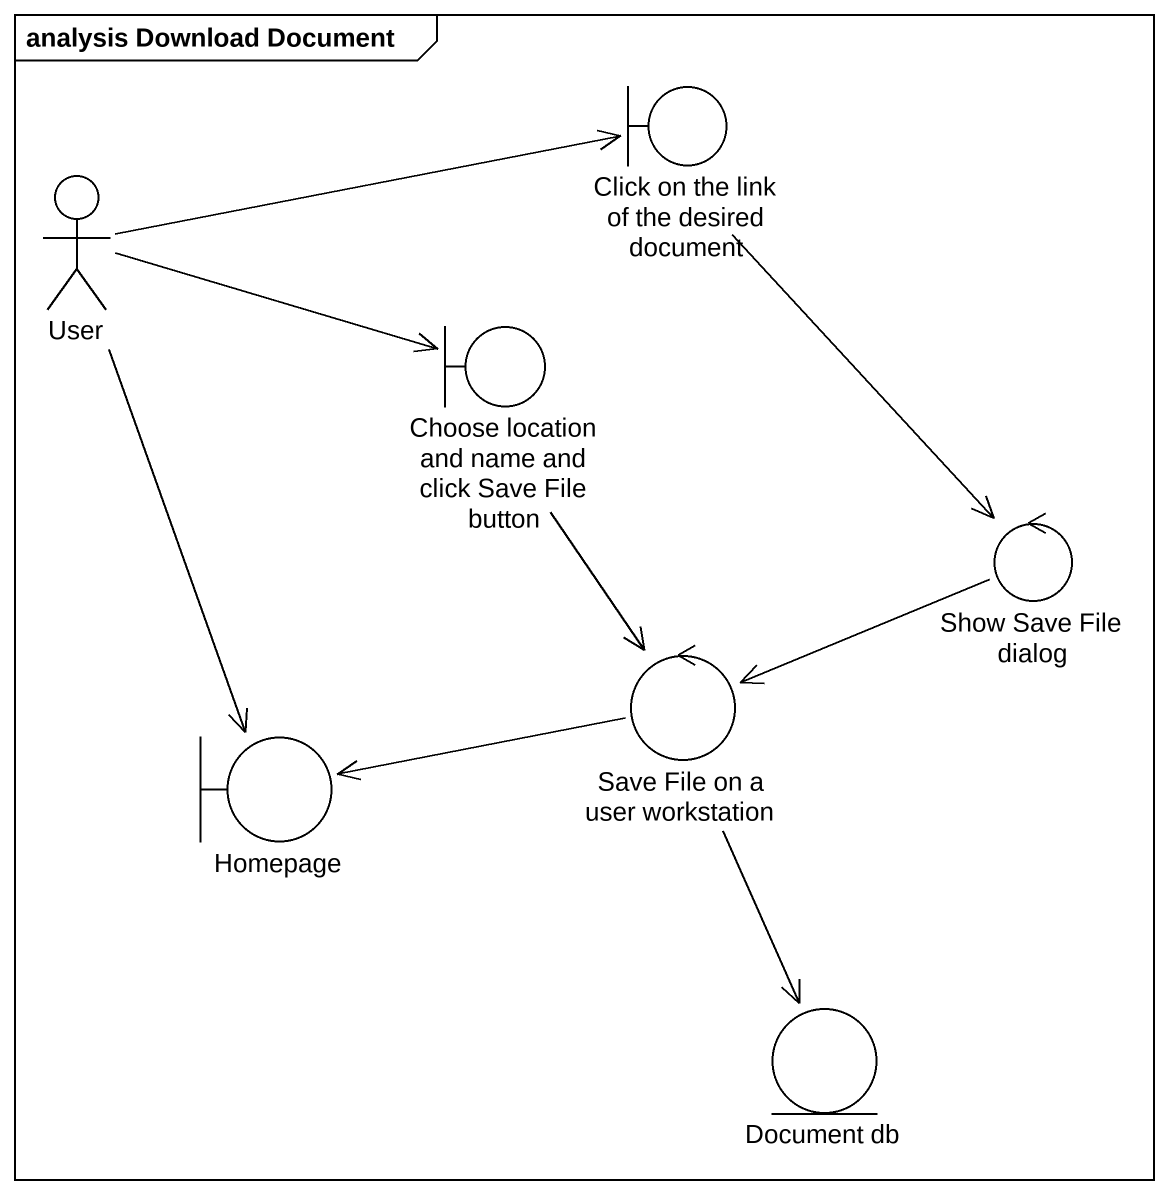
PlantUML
@startuml
mainframe analysis Download Document
actor User
boundary "Click on the link of the desired document" as Click_on_the_link_of_the
boundary "Choose location and name and click Save File button" as Choose_location_and_name
control "Show Save File dialog" as Show_Save_File_dialog
control "Save File on a user workstation" as Save_File_on_a_user
boundary Homepage
entity "Document db" as Document_db
User -right-> Click_on_the_link_of_the
User -right-> Choose_location_and_name
User --> Homepage
Click_on_the_link_of_the --> Show_Save_File_dialog
Choose_location_and_name --> Save_File_on_a_user
Show_Save_File_dialog -left-> Save_File_on_a_user
Save_File_on_a_user -left-> Homepage
Save_File_on_a_user --> Document_db
@enduml
